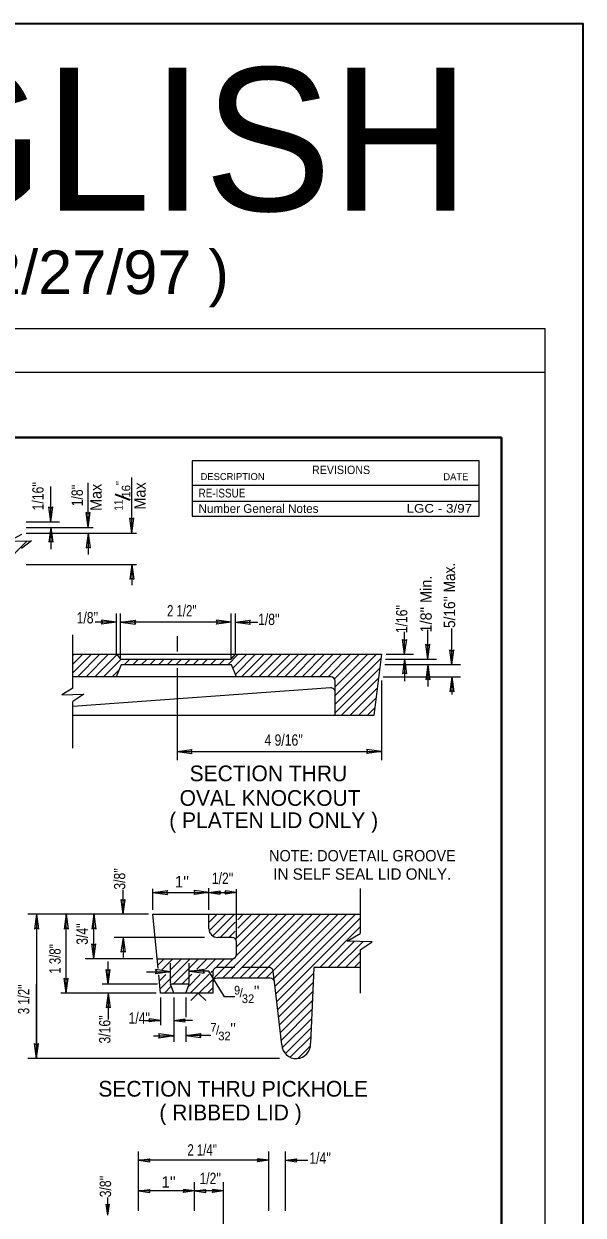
# Model space of a CAD drawing. Extents: x -3326 to 392, y -495 to 2248.
# Drawn here: x -249 to 392, y 883 to 2248 of the extents above; entities that cross this region are included whole.
import ezdxf
from ezdxf.enums import TextEntityAlignment as Align

# ---------------------------------------------------------------- set-up
doc = ezdxf.new("R2010")
doc.units = 0
doc.header["$LTSCALE"] = 5.2
doc.linetypes.add('LONG_DASHED', pattern=[7.5, 6, -1.5])
for name, color, linetype, lineweight in [('1', 7, 'Continuous', 25), ('25', 7, 'Continuous', 25), ('60', 7, 'Continuous', 13)]:
    doc.layers.add(name, color=color, linetype=linetype, lineweight=lineweight)
doc.layers.add('2', color=7, linetype='Continuous')

msp = doc.modelspace()

# ---------------------------------------------------------------- linework, layer by layer
at = {"layer": '1', "lineweight": 13}
for p, q in [((-3251.598, 1898.982), (348.403, 1898.982)), ((348.403, -401.018), (348.403, 1898.982)), ((-175.252, 1670.95), (-175.252, 1721.895)), ((-125.061, 1664.528), (-125.061, 1728.317)), ((-218.002, 1677.372), (-218.002, 1718.042)), ((-246.37, 1677.372), (-208.002, 1677.372)), ((-246.37, 1670.95), (-169.382, 1670.95)), ((-218.002, 1670.95), (-218.002, 1646.119)), ((-272.26, 1628.188), (-244.938, 1655.509)), ((-246.37, 1664.528), (-119.664, 1664.528)), ((-175.252, 1664.528), (-175.252, 1640.126)), ((-246.37, 1628.567), (-119.639, 1628.567)), ((-125.061, 1628.567), (-125.061, 1605.021)), ((-142.648, 1525.612), (-142.648, 1572.343)), ((-138.073, 1520.118), (-138.073, 1572.343)), ((-11.144, 1520.118), (-11.144, 1572.343)), ((-6.48, 1525.72), (-6.48, 1572.343)), ((-142.648, 1562.343), (-167.121, 1562.343)), ((-11.144, 1562.343), (-138.073, 1562.343)), ((-6.48, 1562.343), (19.188, 1562.343)), ((-192.633, 1486.973), (-192.633, 1547.967)), ((-73.302, 1546.223), (-73.302, 1528.798)), ((187.472, 1525.612), (187.472, 1551.534)), ((213.982, 1520.118), (213.982, 1553.641)), ((241.471, 1513.58), (241.471, 1555.221)), ((-192.633, 1514.385), (-181.406, 1525.612)), ((-192.633, 1504.486), (-171.507, 1525.612)), ((-187.348, 1499.871), (-161.607, 1525.612)), ((-177.448, 1499.871), (-151.708, 1525.612)), ((-167.548, 1499.871), (-142.266, 1525.153)), ((-157.649, 1499.871), (-137.402, 1520.118)), ((-134.041, 1513.58), (-127.503, 1520.118)), ((-124.141, 1513.58), (-117.603, 1520.118)), ((-114.242, 1513.58), (-107.703, 1520.118)), ((-104.342, 1513.58), (-97.803, 1520.118)), ((-94.443, 1513.58), (-87.904, 1520.118)), ((-84.543, 1513.58), (-78.005, 1520.118)), ((-74.643, 1513.58), (-68.105, 1520.118)), ((-64.744, 1513.58), (-58.206, 1520.118)), ((-54.844, 1513.58), (-48.306, 1520.118)), ((-44.945, 1513.58), (-38.407, 1520.118)), ((-35.046, 1513.58), (-28.508, 1520.118)), ((-25.146, 1513.58), (-18.608, 1520.118)), ((-15.247, 1513.58), (-3.215, 1525.612)), ((-9.319, 1509.608), (6.684, 1525.612)), ((-6.395, 1502.633), (16.584, 1525.612)), ((0.743, 1499.871), (26.483, 1525.612)), ((10.643, 1499.871), (36.383, 1525.612)), ((20.542, 1499.871), (46.283, 1525.612)), ((30.441, 1499.871), (56.182, 1525.612)), ((40.341, 1499.871), (66.082, 1525.612)), ((50.24, 1499.871), (75.981, 1525.612)), ((60.14, 1499.871), (85.881, 1525.612)), ((70.039, 1499.871), (95.78, 1525.612)), ((79.938, 1499.871), (105.679, 1525.612)), ((89.838, 1499.871), (115.579, 1525.612)), ((99.738, 1499.871), (125.478, 1525.612)), ((107.154, 1497.388), (135.378, 1525.612)), ((107.912, 1488.246), (145.278, 1525.612)), ((107.912, 1478.347), (155.177, 1525.612)), ((107.912, 1468.447), (160.583, 1521.118)), ((165.453, 1520.118), (223.982, 1520.118)), ((166.162, 1525.612), (197.472, 1525.612)), ((187.472, 1520.118), (187.472, 1494.815)), ((-147.75, 1499.871), (-139.802, 1507.819)), ((-73.302, 1509.628), (-73.302, 1404.218)), ((107.912, 1458.548), (159.117, 1509.753)), ((251.471, 1513.58), (164.61, 1513.58)), ((213.982, 1513.58), (213.982, 1488.716)), ((114.879, 1455.615), (157.651, 1498.388)), ((161.162, 1495.687), (161.162, 1404.218)), ((162.843, 1499.871), (251.471, 1499.871)), ((241.471, 1499.871), (241.471, 1479.568)), ((124.778, 1455.615), (156.186, 1487.023)), ((134.678, 1455.615), (154.72, 1475.658)), ((-192.633, 1418.138), (-192.633, 1471.725)), ((144.578, 1455.615), (153.255, 1464.293)), ((-73.302, 1414.218), (161.162, 1414.218)), ((-135.178, 1227.898), (-135.178, 1255.984)), ((-101.18, 1232.898), (-101.18, 1257.118)), ((-36.703, 1232.898), (-36.703, 1257.585)), ((-5.298, 1201.381), (-5.298, 1256.652)), ((136.515, 1257.201), (136.515, 1205.967)), ((-106.18, 1227.898), (-244.379, 1227.898)), ((-200.218, 1137.544), (-200.218, 1227.898)), ((-168.683, 1176.828), (-168.683, 1227.898)), ((-36.703, 1218.356), (-27.16, 1227.898)), ((-36.306, 1208.853), (-17.261, 1227.898)), ((-32.169, 1203.091), (-7.361, 1227.898)), ((-23.979, 1201.381), (-6.689, 1218.671)), ((-21.132, 1154.731), (52.036, 1227.898)), ((-11.232, 1154.731), (61.935, 1227.898)), ((-6.271, 1199.29), (22.338, 1227.898)), ((-5.687, 1180.076), (42.137, 1227.898)), ((-5.298, 1190.364), (32.237, 1227.898)), ((-3.794, 1221.566), (2.538, 1227.898)), ((-3.584, 1211.877), (12.438, 1227.898)), ((-1.333, 1154.731), (71.835, 1227.898)), ((8.567, 1154.731), (81.734, 1227.898)), ((18.467, 1154.731), (91.634, 1227.898)), ((28.366, 1154.731), (101.533, 1227.898)), ((36.868, 1153.333), (111.433, 1227.898)), ((38.948, 1145.513), (121.333, 1227.898)), ((39.971, 1136.638), (131.232, 1227.898)), ((40.994, 1127.761), (136.515, 1223.283)), ((-41.703, 1201.381), (-145.178, 1201.381)), ((-135.178, 1201.381), (-135.178, 1178.519)), ((-14.08, 1201.381), (-6.874, 1208.587)), ((90.14, 1167.008), (136.515, 1213.383)), ((100.039, 1167.008), (129.752, 1196.72)), ((109.939, 1167.008), (139.402, 1196.47)), ((-101.077, 1176.828), (-178.683, 1176.828)), ((-152.259, 1147.663), (-152.259, 1173.918)), ((-95.355, 1169.603), (-88.13, 1176.828)), ((-92.657, 1142.603), (-58.431, 1176.828)), ((-90.718, 1164.341), (-78.23, 1176.828)), ((-80.433, 1164.727), (-68.331, 1176.828)), ((-77.698, 1147.663), (-48.532, 1176.828)), ((-50.561, 1164.9), (-38.633, 1176.828)), ((-40.557, 1165.004), (-28.733, 1176.828)), ((-31.152, 1154.61), (-8.656, 1177.106)), ((-27.775, 1167.887), (-18.833, 1176.828)), ((119.838, 1167.008), (136.515, 1183.684)), ((129.738, 1167.008), (136.515, 1173.785)), ((136.515, 1187.23), (136.515, 1137.389)), ((-108.243, 1162.083), (-80.872, 1162.083)), ((-80.872, 1149.007), (-80.872, 1171.828)), ((-59.433, 1148.867), (-59.433, 1171.828)), ((42.018, 1118.885), (83.206, 1160.073)), ((-95.872, 1147.663), (-159.107, 1147.663)), ((-93.556, 1151.603), (-86.121, 1159.038)), ((-67.797, 1147.663), (-56.39, 1159.072)), ((-60.318, 1145.243), (-46.74, 1158.821)), ((-58.118, 1137.544), (-36.364, 1159.298)), ((-48.218, 1137.544), (-32.853, 1152.91)), ((43.041, 1110.009), (82.738, 1149.706)), ((-97.151, 1137.544), (-206.618, 1137.544)), ((-152.259, 1137.544), (-152.259, 1107.213)), ((-87.816, 1137.544), (-80.022, 1145.339)), ((-38.318, 1137.544), (-32.286, 1143.577)), ((44.064, 1101.133), (82.269, 1139.338)), ((-92.151, 1132.544), (-92.151, 1100.731)), ((-77.162, 1132.513), (-77.162, 1081.591)), ((-63.143, 1132.513), (-63.143, 1110.023)), ((45.088, 1092.257), (81.801, 1128.97)), ((-110.423, 1106.201), (-92.151, 1106.201)), ((-55.689, 1106.201), (-70.678, 1106.201)), ((46.111, 1083.381), (81.333, 1118.602)), ((47.322, 1074.692), (80.864, 1108.235)), ((-63.143, 1099.346), (-63.143, 1081.591)), ((50.826, 1068.297), (80.397, 1097.867)), ((-100.359, 1088.45), (-77.162, 1088.45)), ((-34.748, 1089.108), (-63.143, 1089.108)), ((56.501, 1064.072), (79.928, 1087.499)), ((65.131, 1062.803), (79.498, 1077.17)), ((44.138, 1062.67), (-244.379, 1062.67)), ((-117.391, 888.178), (-117.391, 956.003)), ((31.708, 888.178), (31.708, 956.003)), ((50.952, 888.178), (50.952, 956.003)), ((31.708, 946.003), (-117.391, 946.003)), ((50.952, 946.003), (76.518, 946.003)), ((-53.158, 888.178), (-53.158, 920.96)), ((-20.032, 862.289), (-20.032, 920.96)), ((-152.592, 883.178), (-152.592, 903.528))]:
    msp.add_line(p, q, dxfattribs=at)
at = {"layer": '1', "lineweight": 40}
for p in [(-2951.598, 1773.982), (298.403, -320.891)]:
    msp.add_line(p, (298.403, 1773.982), dxfattribs=at)
at = {"layer": '1'}
for p, q in [((-217.993, 1677.375), (-220.333, 1694.405)), ((-217.993, 1677.375), (-215.653, 1694.405)), ((-175.26, 1670.953), (-177.6, 1687.983)), ((-175.26, 1670.953), (-172.92, 1687.983)), ((-125.069, 1664.532), (-127.409, 1681.562)), ((-125.069, 1664.532), (-122.729, 1681.562)), ((-218.01, 1670.947), (-220.35, 1653.917)), ((-218.01, 1670.947), (-215.67, 1653.917)), ((-175.243, 1664.525), (-177.583, 1647.495)), ((-175.243, 1664.525), (-172.903, 1647.495)), ((-125.053, 1628.563), (-127.393, 1611.533)), ((-125.053, 1628.563), (-122.713, 1611.533)), ((-142.651, 1562.352), (-159.681, 1564.692)), ((-142.651, 1562.352), (-159.681, 1560.012)), ((-138.069, 1562.335), (-121.039, 1564.675)), ((-138.069, 1562.335), (-121.039, 1559.995)), ((-11.148, 1562.352), (-28.178, 1564.692)), ((-11.148, 1562.352), (-28.178, 1560.012)), ((-6.477, 1562.335), (10.553, 1564.675)), ((-6.477, 1562.335), (10.553, 1559.995)), ((187.48, 1525.615), (185.14, 1542.645)), ((187.48, 1525.615), (189.82, 1542.645)), ((213.99, 1520.122), (211.65, 1537.152)), ((213.99, 1520.122), (216.33, 1537.152)), ((241.479, 1513.583), (239.139, 1530.613)), ((241.479, 1513.583), (243.819, 1530.613)), ((-192.633, 1524.284), (-191.305, 1525.612)), ((-142.648, 1525.612), (-6.48, 1525.612)), ((-138.073, 1520.118), (-11.144, 1520.118)), ((187.463, 1520.115), (185.123, 1503.085)), ((187.463, 1520.115), (189.803, 1503.085)), ((-10.985, 1513.58), (-137.386, 1513.58)), ((-5.226, 1499.844), (-10.985, 1513.58)), ((213.973, 1513.577), (211.633, 1496.547)), ((213.973, 1513.577), (216.313, 1496.547)), ((-5.237, 1499.871), (-143.134, 1499.871)), ((102.912, 1499.871), (-5.226, 1499.871)), ((107.912, 1455.615), (107.912, 1494.871)), ((241.463, 1499.868), (239.123, 1482.838)), ((241.463, 1499.868), (243.803, 1482.838)), ((102.554, 1487.189), (-192.633, 1466.028)), ((-73.298, 1414.209), (-56.268, 1416.549)), ((-73.298, 1414.209), (-56.268, 1411.869)), ((161.158, 1414.226), (144.128, 1416.566)), ((161.158, 1414.226), (144.128, 1411.886)), ((-135.17, 1227.902), (-137.51, 1244.932)), ((-135.17, 1227.902), (-132.83, 1244.932)), ((-101.177, 1252.802), (-84.147, 1255.142)), ((-101.177, 1252.802), (-84.147, 1250.462)), ((-36.706, 1252.818), (-53.736, 1255.158)), ((-36.706, 1252.818), (-53.736, 1250.478)), ((-36.7, 1252.804), (-23.928, 1254.559)), ((-36.7, 1252.804), (-23.928, 1251.049)), ((-5.3, 1252.817), (-18.073, 1254.572)), ((-5.3, 1252.817), (-18.073, 1251.062)), ((-234.388, 1227.895), (-236.728, 1210.865)), ((-234.388, 1227.895), (-232.048, 1210.865)), ((-200.226, 1227.895), (-202.566, 1210.865)), ((-200.226, 1227.895), (-197.886, 1210.865)), ((-168.692, 1227.895), (-171.032, 1210.865)), ((-168.692, 1227.895), (-166.352, 1210.865)), ((-101.18, 1227.898), (136.515, 1227.898)), ((-94.979, 1165.844), (-101.18, 1227.898)), ((-36.703, 1211.381), (-36.703, 1227.898)), ((-135.187, 1201.378), (-137.527, 1184.348)), ((-135.187, 1201.378), (-132.847, 1184.348)), ((-10.298, 1201.381), (-26.703, 1201.381)), ((-168.675, 1176.832), (-171.015, 1193.862)), ((-168.675, 1176.832), (-166.335, 1193.862)), ((-5.298, 1181.828), (-5.298, 1196.381)), ((-96.077, 1176.828), (-10.298, 1176.828)), ((-152.251, 1147.667), (-154.591, 1164.697)), ((-152.251, 1147.667), (-149.911, 1164.697)), ((-80.875, 1162.092), (-97.905, 1164.432)), ((-80.875, 1162.092), (-97.905, 1159.752)), ((-59.43, 1162.733), (-42.4, 1165.072)), ((-59.43, 1162.733), (-42.4, 1160.393)), ((-34.382, 1161.28), (-32.974, 1162.688)), ((-200.209, 1137.548), (-202.549, 1154.578)), ((-200.209, 1137.548), (-197.869, 1154.578)), ((-92.151, 1137.544), (-94.249, 1158.542)), ((33.428, 1154.731), (-27.286, 1154.731)), ((46.717, 1078.126), (38.395, 1150.303)), ((-152.268, 1137.541), (-154.608, 1120.511)), ((-152.268, 1137.541), (-149.928, 1120.511)), ((-77.917, 1137.544), (-77.373, 1138.089)), ((-57.553, 1129.16), (-48.937, 1137.544)), ((-40.321, 1129.16), (-48.937, 1137.544)), ((-92.328, 1106.207), (-105.1, 1107.963)), ((-92.328, 1106.207), (-105.1, 1104.453)), ((-76.853, 1106.207), (-64.08, 1107.963)), ((-76.853, 1106.207), (-64.08, 1104.453)), ((-234.371, 1062.673), (-236.711, 1079.703)), ((-234.371, 1062.673), (-232.031, 1079.703)), ((-77.165, 1088.458), (-94.195, 1090.798)), ((-77.165, 1088.458), (-94.195, 1086.118)), ((-63.14, 1089.099), (-46.11, 1091.439)), ((-63.14, 1089.099), (-46.11, 1086.759)), ((-117.388, 945.998), (-104.616, 947.753)), ((-117.388, 945.998), (-104.616, 944.243)), ((31.705, 946.01), (18.933, 947.765)), ((31.705, 946.01), (18.933, 944.255)), ((50.954, 945.998), (63.727, 947.753)), ((50.954, 945.998), (63.727, 944.243)), ((-117.388, 910.954), (-104.616, 912.709)), ((-117.388, 910.954), (-104.616, 909.199)), ((-53.16, 910.967), (-65.933, 912.722)), ((-53.16, 910.967), (-65.933, 909.212)), ((-53.155, 910.954), (-40.383, 912.709)), ((-53.155, 910.954), (-40.383, 909.199)), ((-20.034, 910.967), (-32.807, 912.722)), ((-20.034, 910.967), (-32.807, 909.212)), ((-152.586, 883.18), (-154.341, 895.953)), ((-152.586, 883.18), (-150.831, 895.953))]:
    msp.add_line(p, q, dxfattribs=at)
at = {"layer": '1', "linetype": 'LONG_DASHED'}
for p, q in [((-32.286, 1161.909), (-32.286, 1156.681)), ((32.024, 1166.909), (-27.286, 1166.909)), ((38.395, 1150.303), (36.992, 1162.483)), ((-77.162, 1137.513), (-80.872, 1147.663)), ((-59.433, 1147.663), (-80.872, 1147.663)), ((-63.143, 1137.513), (-59.433, 1147.663)), ((-32.286, 1153.013), (-32.286, 1149.731))]:
    msp.add_line(p, q, dxfattribs=at)
at = {"layer": '1'}
for points in [[(-3101.598, -351.018), (-3101.598, 1848.982), (348.403, 1848.982)], [(-220.333, 1694.405), (-217.969, 1693.088), (-215.653, 1694.405)], [(-172.92, 1687.983), (-175.284, 1686.666), (-177.6, 1687.983)], [(-122.729, 1681.562), (-125.093, 1680.244), (-127.409, 1681.562)], [(-251.37, 1662.881), (-265.502, 1655.384), (-239.939, 1655.539), (-251.37, 1646.806)], [(-215.67, 1653.917), (-218.034, 1655.234), (-220.35, 1653.917)], [(-177.583, 1647.495), (-175.219, 1648.812), (-172.903, 1647.495)], [(-127.393, 1611.533), (-125.028, 1612.851), (-122.713, 1611.533)], [(-159.681, 1560.012), (-158.363, 1562.376), (-159.681, 1564.692)], [(-121.039, 1564.675), (-122.357, 1562.311), (-121.039, 1559.995)], [(-28.178, 1560.012), (-26.86, 1562.376), (-28.178, 1564.692)], [(10.553, 1564.675), (9.236, 1562.311), (10.553, 1559.995)], [(185.14, 1542.645), (187.504, 1541.328), (189.82, 1542.645)], [(211.65, 1537.152), (214.014, 1535.834), (216.33, 1537.152)], [(239.139, 1530.613), (241.503, 1529.296), (243.819, 1530.613)], [(-6.48, 1525.612), (161.162, 1525.612), (152.136, 1455.615), (-192.633, 1455.615)], [(-192.633, 1525.612), (-142.648, 1525.612), (-138.073, 1520.118)], [(-11.144, 1520.118), (-6.48, 1525.72), (-6.48, 1525.612)], [(-137.386, 1513.58), (-143.134, 1499.871), (-192.633, 1499.871)], [(189.803, 1503.085), (187.439, 1504.403), (185.123, 1503.085)], [(216.313, 1496.547), (213.949, 1497.864), (211.633, 1496.547)], [(-192.633, 1486.973), (-205.213, 1479.132), (-179.962, 1480.003), (-192.633, 1471.725)], [(243.803, 1482.838), (241.438, 1484.155), (239.123, 1482.838)], [(-56.268, 1416.549), (-57.586, 1414.185), (-56.268, 1411.869)], [(144.128, 1411.886), (145.446, 1414.25), (144.128, 1416.566)], [(-137.51, 1244.932), (-135.146, 1243.614), (-132.83, 1244.932)], [(-84.147, 1255.142), (-85.464, 1252.778), (-84.147, 1250.462)], [(-53.736, 1250.478), (-52.418, 1252.842), (-53.736, 1255.158)], [(-23.928, 1254.559), (-24.916, 1252.786), (-23.928, 1251.049)], [(-18.073, 1251.062), (-17.084, 1252.834), (-18.073, 1254.572)], [(-232.048, 1210.865), (-234.412, 1212.183), (-236.728, 1210.865)], [(-197.886, 1210.865), (-200.25, 1212.183), (-202.566, 1210.865)], [(-166.352, 1210.865), (-168.716, 1212.183), (-171.032, 1210.865)], [(136.515, 1187.23), (150.269, 1196.188), (121.774, 1196.928), (136.515, 1205.967)], [(-171.015, 1193.862), (-168.651, 1192.544), (-166.335, 1193.862)], [(-132.847, 1184.348), (-135.211, 1185.665), (-137.527, 1184.348)], [(-154.591, 1164.697), (-152.227, 1163.379), (-149.911, 1164.697)], [(-97.905, 1159.752), (-96.588, 1162.116), (-97.905, 1164.432)], [(-42.4, 1165.072), (-43.718, 1162.708), (-42.4, 1160.393)], [(136.515, 1167.008), (83.519, 1167.008), (79.593, 1080.09)], [(-202.549, 1154.578), (-200.185, 1153.26), (-197.869, 1154.578)], [(-32.286, 1149.731), (-32.286, 1137.544), (-92.151, 1137.544)], [(-149.928, 1120.511), (-152.292, 1121.828), (-154.608, 1120.511)], [(-105.1, 1104.453), (-104.112, 1106.225), (-105.1, 1107.963)], [(-64.08, 1104.453), (-65.068, 1106.225), (-64.08, 1107.963)], [(-236.711, 1079.703), (-234.347, 1078.386), (-232.031, 1079.703)], [(-94.195, 1086.118), (-92.878, 1088.483), (-94.195, 1090.798)], [(-46.11, 1091.439), (-47.428, 1089.075), (-46.11, 1086.759)], [(-104.616, 947.753), (-105.604, 945.979), (-104.616, 944.243)], [(18.933, 944.255), (19.921, 946.028), (18.933, 947.765)], [(63.727, 947.753), (62.738, 945.979), (63.727, 944.243)], [(-104.616, 912.709), (-105.604, 910.936), (-104.616, 909.199)], [(-65.933, 909.212), (-64.944, 910.984), (-65.933, 912.722)], [(-40.383, 912.709), (-41.371, 910.936), (-40.383, 909.199)], [(-32.807, 909.212), (-31.818, 910.984), (-32.807, 912.722)], [(-154.341, 895.953), (-152.568, 894.964), (-150.831, 895.953)]]:
    msp.add_lwpolyline(points, dxfattribs=at)
at = {"layer": '1', "lineweight": 13}
for points in [[(-101.18, 1252.81), (-36.703, 1252.81), (-5.298, 1252.81)], [(-234.379, 1227.898), (-234.379, 1062.67), (-234.379, 1147.663)], [(-7.009, 1133.386), (-18.759, 1133.386), (-36.77, 1162.678), (-59.433, 1162.741)], [(-20.032, 910.96), (-53.158, 910.96), (-117.391, 910.96)]]:
    msp.add_lwpolyline(points, dxfattribs=at)
at = {"layer": '1'}
for centre, radius, start, end in [((102.912, 1494.871), 5, 0, 90), ((102.912, 1482.202), 5, 0, 94.10089), ((-26.703, 1211.381), 10, 180, 270), ((-10.298, 1196.381), 5, 0, 90), ((-10.298, 1181.828), 5, 270, 0), ((-27.286, 1149.731), 5, 145.40584, 180), ((-27.286, 1149.731), 5, 90, 127.20957), ((33.428, 1149.731), 5, 6.57922, 90), ((63.155, 1079.108), 16.468, 183.42043, 3.41754)]:
    msp.add_arc(centre, radius, start, end, dxfattribs=at)
at = {"layer": '1', "linetype": 'LONG_DASHED'}
for centre, start, end in [((-27.286, 1161.909), 90, 180), ((32.024, 1161.909), 6.58046, 90)]:
    msp.add_arc(centre, 5, start, end, dxfattribs=at)
at = {"layer": '25'}
for p, q in [((-55.848, 1719.467), (272.821, 1719.467)), ((-55.848, 1701.013), (272.882, 1701.013)), ((-55.848, 1683.71), (272.882, 1683.71))]:
    msp.add_line(p, q, dxfattribs=at)
msp.add_lwpolyline([(272.882, 1683.71), (272.882, 1747.22), (-55.848, 1747.22), (-55.848, 1683.71)], dxfattribs=at)
at = {"layer": '60', "lineweight": 35}
msp.add_line((-126.826, 1702.023), (-144.098, 1708.777), dxfattribs=at)
msp.add_lwpolyline([(-3318.913, -494.938), (392.079, -494.938), (392.079, 2247.83), (-3318.913, 2247.83)], close=True, dxfattribs=at)

# ---------------------------------------------------------------- texts
at = {"layer": '1'}
for s, height, p in [('1988/96 SPECS. - FINAL ENGLISH', 164, (-3235.923, 2033.632)), ('SECTION THRU', 18, (-58.888, 1380.257)), ('OVAL KNOCKOUT', 18, (-70.336, 1352.068)), ('( PLATEN LID ONLY )', 18, (-82.258, 1326.557)), ("1''", 13, (-75.919, 1258.616)), (' IN SELF SEAL LID ONLY.', 13, (32.204, 1267.448)), ("''", 13, (14.588, 1132.95)), ("''", 13, (-12.436, 1090.234)), ('SECTION THRU PICKHOLE', 18, (-163.459, 1018.964)), ('( RIBBED LID )', 18, (-93.572, 991.822)), ("1''", 13, (-91.162, 914.659))]:
    msp.add_text(s, height=height, dxfattribs=at).set_placement(p)
for s, width, p in [("1/16''", 0.8, (-226.167, 1690.543)), ('Max', 0.95, (-159.668, 1689.823)), ('Max', 0.95, (-109.41, 1691.369)), ("1/8'' ", 0.8, (-181.223, 1695.227)), ("5/16'' Max.", 0.9, (245.388, 1555.768)), ("1/8'' Min.", 0.95, (218.528, 1550.624)), ("1/16''", 0.8, (190.65, 1549.817)), ("3/8''", 0.8, (-132.59, 1256.033)), ("3/4''", 0.8, (-175.511, 1192.922)), ("1 3/8''", 0.75, (-206.661, 1159.799)), ("3 1/2''", 0.75, (-242.518, 1113.427)), ("3/16''", 0.8, (-149.642, 1079.845)), ("3/8''", 0.8, (-148.88, 903.658))]:
    msp.add_text(s, height=13, rotation=90, dxfattribs=dict(at, width=width)).set_placement(p)
for s, width, p in [("1/8''", 0.8, (-188.32, 1561.022)), ("2 1/2''", 0.75, (-84.758, 1569.044)), ("1/8''", 0.8, (19.613, 1559.162)), ("4 9/16''", 0.8, (26.893, 1420.935)), ('NOTE: DOVETAIL GROOVE', 0.95, (32.204, 1288.448)), ("1/2''", 0.8, (-33.443, 1262.48)), ("1/4''", 0.8, (-128.847, 1102.479)), ("2 1/4''", 0.75, (-61.416, 951.437)), ("1/4''", 0.8, (78.33, 942.048)), ("1/2''", 0.8, (-47.578, 918.757))]:
    msp.add_text(s, height=13, dxfattribs=dict(at, width=width)).set_placement(p)
at = {"layer": '2', "width": 1.05}
msp.add_text('( p. 83 ) MANHOLE FRAME AND COVER - ( MFC-2-5 ) - FINAL ENGLISH ( 2/27/97 )', height=50, dxfattribs=at).set_placement((-1346.057, 1938.233), align=Align.CENTER)
at = {"layer": '25'}
for s, height, p in [('DESCRIPTION', 8.025, (-46.304, 1725.2)), ('DATE', 8.025, (231.86, 1725.013)), ('Number General Notes', 10, (-48.675, 1687.575))]:
    msp.add_text(s, height=height, dxfattribs=at).set_placement(p)
for s, height, width, p in [('REVISIONS', 9.629, 0.95, (81.343, 1732.133)), ('RE-ISSUE ', 10, 0.85, (-48.675, 1705.3))]:
    msp.add_text(s, height=height, dxfattribs=dict(at, width=width)).set_placement(p)
at = {"layer": '60'}
for s, p in [("''", (-133.362, 1719.258)), ('16', (-126.826, 1705.05))]:
    msp.add_text(s, height=9.8, rotation=90, dxfattribs=at).set_placement(p)
at = {"layer": '60', "width": 0.85}
msp.add_text('11', height=9.8, rotation=90, dxfattribs=at).set_placement((-135.462, 1690.378))
at = {"layer": '60', "width": 1.15}
msp.add_text('LGC - 3/97', height=10, dxfattribs=at).set_placement((189.627, 1687.815))
at = {"layer": '60'}
for s, width, p in [('9', 0.9, (-4.463, 1135.933)), ('32', 0.95, (8.07, 1126.135)), ('7', 0.95, (-31.488, 1093.217)), ('32', 0.95, (-18.955, 1083.419))]:
    msp.add_text(s, height=10, dxfattribs=dict(at, width=width)).set_placement(p, align=Align.CENTER)
for p in [(0.236, 1132.797), (-26.788, 1090.081)]:
    msp.add_text('/', height=10, dxfattribs=at).set_placement(p, align=Align.CENTER)

doc.saveas('drawing.dxf')
